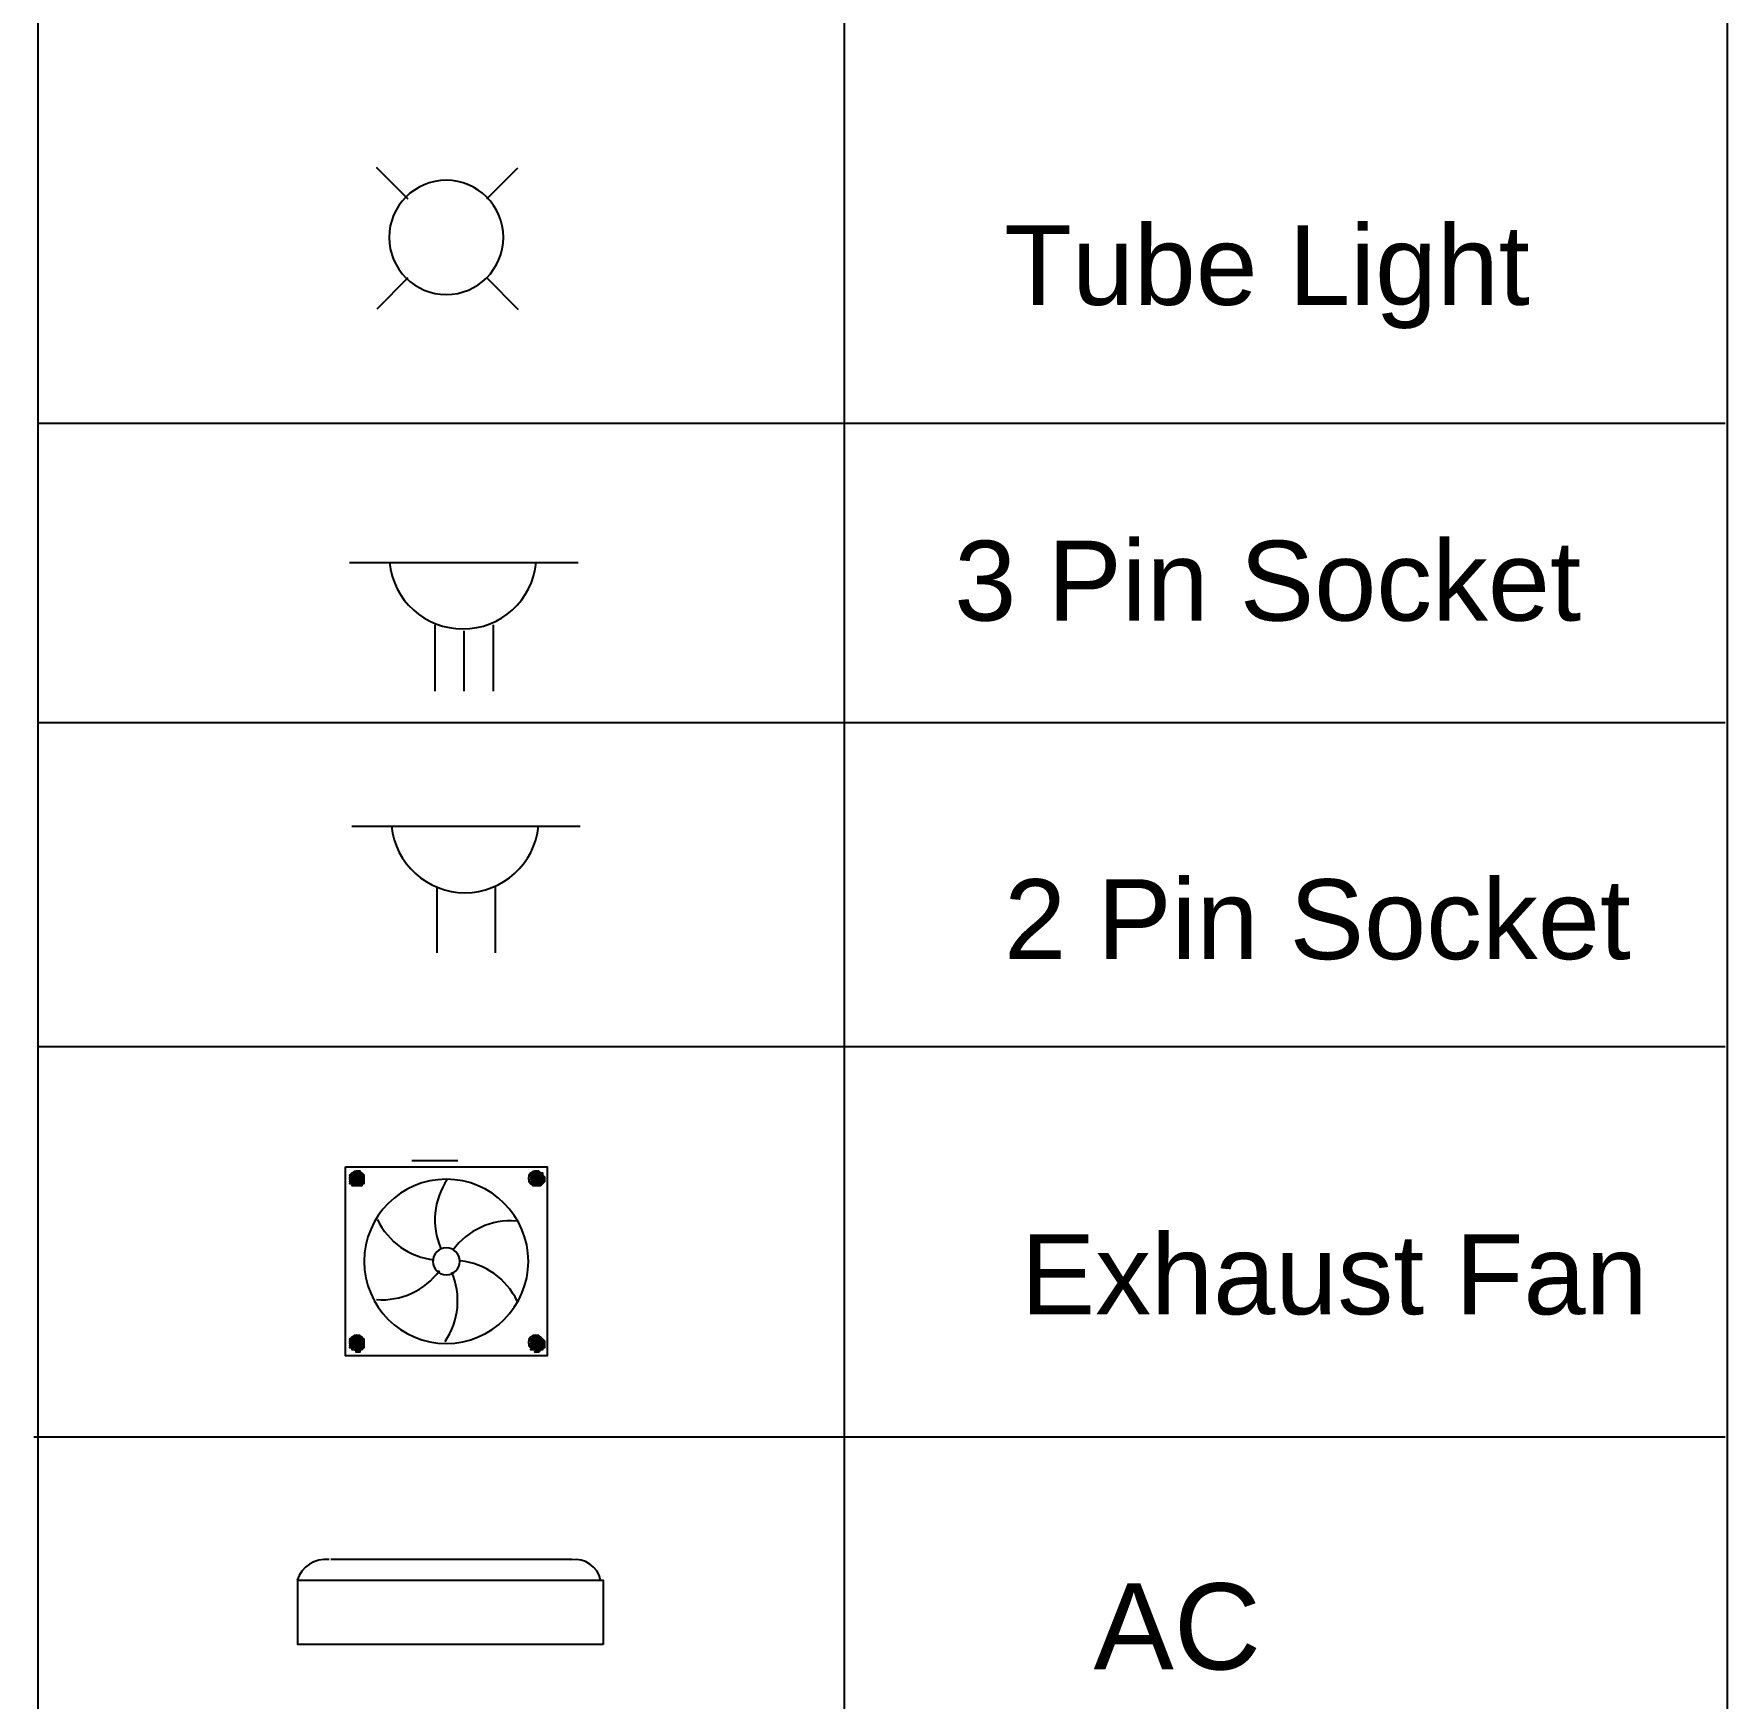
# Model space of a CAD drawing. Header units: millimetres. Extents: x 68 to 342, y 10 to 204.
# Drawn here: x 307.71 to 342.21, y 135.52 to 169.44 of the extents above; entities that cross this region are included whole.
import ezdxf

# ---------------------------------------------------------------- set-up
doc = ezdxf.new("R2010")
doc.units = ezdxf.units.MM
doc.styles.add('Arial$001H0', font='arial.ttf')

msp = doc.modelspace()

# ---------------------------------------------------------------- hatches: boundary and pattern name
at = {"true_color": 0x939598}
h = msp.add_hatch(color=252, dxfattribs=at)
h.paths.add_polyline_path([(314.4, 146.217), (314.189, 146.217), (314.443, 146.174)])
h.paths.add_polyline_path([(314.189, 146.217), (314.443, 146.174), (314.146, 146.174)])
h = msp.add_hatch(color=252, dxfattribs=at)
h.paths.add_polyline_path([(314.443, 146.174), (314.146, 146.174), (314.443, 146.132)])
h.paths.add_polyline_path([(314.146, 146.174), (314.443, 146.132), (314.146, 146.132)])
h = msp.add_hatch(color=252, dxfattribs=at)
h.paths.add_polyline_path([(314.443, 146.132), (314.146, 146.132), (314.443, 146.09)])
h.paths.add_polyline_path([(314.146, 146.132), (314.443, 146.09), (314.146, 146.09)])
h = msp.add_hatch(color=252, dxfattribs=at)
h.paths.add_polyline_path([(314.443, 146.09), (314.146, 146.09), (314.443, 146.047)])
h.paths.add_polyline_path([(314.146, 146.09), (314.443, 146.047), (314.146, 146.047)])
h = msp.add_hatch(color=252, dxfattribs=at)
h.paths.add_polyline_path([(314.443, 146.047), (314.146, 146.047), (314.443, 146.005)])
h.paths.add_polyline_path([(314.146, 146.047), (314.443, 146.005), (314.146, 146.005)])
h = msp.add_hatch(color=252, dxfattribs=at)
h.paths.add_polyline_path([(314.443, 146.005), (314.146, 146.005), (314.4, 146.005)])
h.paths.add_polyline_path([(314.146, 146.005), (314.4, 146.005), (314.189, 146.005)])
h = msp.add_hatch(color=252, dxfattribs=at)
h.paths.add_polyline_path([(314.358, 146.217), (314.231, 146.217), (314.4, 146.217)])
h.paths.add_polyline_path([(314.231, 146.217), (314.4, 146.217), (314.189, 146.217)])
h = msp.add_hatch(color=252, dxfattribs=at)
h.paths.add_polyline_path([(314.4, 146.005), (314.189, 146.005), (314.4, 145.963)])
h.paths.add_polyline_path([(314.189, 146.005), (314.4, 145.963), (314.189, 145.963)])
h = msp.add_hatch(color=252, dxfattribs=at)
h.paths.add_polyline_path([(314.4, 145.963), (314.189, 145.963), (314.358, 145.963)])
h.paths.add_polyline_path([(314.189, 145.963), (314.358, 145.963), (314.231, 145.963)])
h = msp.add_hatch(color=252, dxfattribs=at)
h.paths.add_polyline_path([(314.358, 146.259), (314.273, 146.259), (314.358, 146.217)])
h.paths.add_polyline_path([(314.273, 146.259), (314.358, 146.217), (314.231, 146.217)])
h = msp.add_hatch(color=252, dxfattribs=at)
h.paths.add_polyline_path([(314.358, 145.963), (314.231, 145.963)])
h.paths.add_polyline_path([(314.231, 145.963), (314.358, 145.963), (314.273, 145.963)])
h = msp.add_hatch(color=252, dxfattribs=at)
h.paths.add_polyline_path([(314.358, 146.259), (314.273, 146.259)])
h.paths.add_polyline_path([(314.358, 146.259), (314.273, 146.259), (314.316, 146.259)])
h = msp.add_hatch(color=252, dxfattribs=at)
h.paths.add_polyline_path([(314.316, 145.963), (314.273, 145.963)])
h.paths.add_polyline_path([(314.316, 145.963), (314.273, 145.963), (314.358, 145.963)])
h = msp.add_hatch(color=252, dxfattribs=at)
h.paths.add_polyline_path([(318.041, 146.217), (317.872, 146.217), (318.083, 146.217)])
h.paths.add_polyline_path([(317.872, 146.217), (318.083, 146.217), (317.829, 146.217)])
h = msp.add_hatch(color=252, dxfattribs=at)
h.paths.add_polyline_path([(318.083, 146.217), (317.829, 146.217), (318.083, 146.174)])
h.paths.add_polyline_path([(317.829, 146.217), (318.083, 146.174), (317.829, 146.174)])
h = msp.add_hatch(color=252, dxfattribs=at)
h.paths.add_polyline_path([(318.083, 146.174), (317.829, 146.174), (318.126, 146.132)])
h.paths.add_polyline_path([(317.829, 146.174), (318.126, 146.132), (317.829, 146.132)])
h = msp.add_hatch(color=252, dxfattribs=at)
h.paths.add_polyline_path([(318.126, 146.132), (317.829, 146.132), (318.126, 146.09)])
h.paths.add_polyline_path([(317.829, 146.132), (318.126, 146.09), (317.829, 146.09)])
h = msp.add_hatch(color=252, dxfattribs=at)
h.paths.add_polyline_path([(318.126, 146.09), (317.829, 146.09), (318.126, 146.047)])
h.paths.add_polyline_path([(317.829, 146.09), (318.126, 146.047), (317.829, 146.047)])
h = msp.add_hatch(color=252, dxfattribs=at)
h.paths.add_polyline_path([(318.126, 146.047), (317.829, 146.047), (318.083, 146.005)])
h.paths.add_polyline_path([(317.829, 146.047), (318.083, 146.005), (317.829, 146.005)])
h = msp.add_hatch(color=252, dxfattribs=at)
h.paths.add_polyline_path([(318.083, 146.005), (317.829, 146.005), (318.041, 145.963)])
h.paths.add_polyline_path([(317.829, 146.005), (318.041, 145.963), (317.872, 145.963)])
h = msp.add_hatch(color=252, dxfattribs=at)
h.paths.add_polyline_path([(318.041, 146.217), (317.914, 146.217)])
h.paths.add_polyline_path([(317.914, 146.217), (318.041, 146.217), (317.872, 146.217)])
h = msp.add_hatch(color=252, dxfattribs=at)
h.paths.add_polyline_path([(318.041, 145.963), (317.872, 145.963)])
h.paths.add_polyline_path([(317.872, 145.963), (318.041, 145.963), (317.914, 145.963)])
h = msp.add_hatch(color=252, dxfattribs=at)
h.paths.add_polyline_path([(317.999, 146.259), (317.956, 146.259)])
h.paths.add_polyline_path([(317.956, 146.259), (317.999, 146.259), (317.914, 146.259)])
h = msp.add_hatch(color=252, dxfattribs=at)
h.paths.add_polyline_path([(317.999, 146.259), (317.914, 146.259), (318.041, 146.217)])
h.paths.add_polyline_path([(317.914, 146.259), (318.041, 146.217), (317.914, 146.217)])
h = msp.add_hatch(color=252, dxfattribs=at)
h.paths.add_polyline_path([(317.999, 145.963), (317.914, 145.963)])
h.paths.add_polyline_path([(317.999, 145.963), (317.914, 145.963), (318.041, 145.963)])
h = msp.add_hatch(color=252, dxfattribs=at)
h.paths.add_polyline_path([(317.956, 145.963), (317.914, 145.963)])
h.paths.add_polyline_path([(317.956, 145.963), (317.914, 145.963), (317.999, 145.963)])
h = msp.add_hatch(color=252, dxfattribs=at)
h.paths.add_polyline_path([(314.358, 142.872), (314.231, 142.872), (314.4, 142.872)])
h.paths.add_polyline_path([(314.231, 142.872), (314.4, 142.872), (314.189, 142.872)])
h = msp.add_hatch(color=252, dxfattribs=at)
h.paths.add_polyline_path([(314.4, 142.872), (314.189, 142.872), (314.4, 142.83)])
h.paths.add_polyline_path([(314.189, 142.872), (314.4, 142.83), (314.189, 142.83)])
h = msp.add_hatch(color=252, dxfattribs=at)
h.paths.add_polyline_path([(314.358, 142.872), (314.273, 142.872)])
h.paths.add_polyline_path([(314.273, 142.872), (314.358, 142.872), (314.231, 142.872)])
h = msp.add_hatch(color=252, dxfattribs=at)
h.paths.add_polyline_path([(314.358, 142.872), (314.273, 142.872)])
h.paths.add_polyline_path([(314.358, 142.872), (314.273, 142.872), (314.316, 142.872)])
h = msp.add_hatch(color=252, dxfattribs=at)
h.paths.add_polyline_path([(318.041, 142.872), (317.872, 142.872), (318.083, 142.83)])
h.paths.add_polyline_path([(317.872, 142.872), (318.083, 142.83), (317.829, 142.83)])
h = msp.add_hatch(color=252, dxfattribs=at)
h.paths.add_polyline_path([(318.041, 142.872), (317.914, 142.872)])
h.paths.add_polyline_path([(317.914, 142.872), (318.041, 142.872), (317.872, 142.872)])
h = msp.add_hatch(color=252, dxfattribs=at)
h.paths.add_polyline_path([(317.999, 142.872), (317.956, 142.872)])
h.paths.add_polyline_path([(317.956, 142.872), (317.999, 142.872), (317.914, 142.872)])
h = msp.add_hatch(color=252, dxfattribs=at)
h.paths.add_polyline_path([(318.041, 142.872), (317.914, 142.872)])
h.paths.add_polyline_path([(318.041, 142.872), (317.914, 142.872), (317.999, 142.872)])
h = msp.add_hatch(color=252, dxfattribs=at)
h.paths.add_polyline_path([(314.4, 142.83), (314.189, 142.83), (314.443, 142.83)])
h.paths.add_polyline_path([(314.189, 142.83), (314.443, 142.83), (314.146, 142.83)])
h = msp.add_hatch(color=252, dxfattribs=at)
h.paths.add_polyline_path([(314.443, 142.83), (314.146, 142.83), (314.443, 142.788)])
h.paths.add_polyline_path([(314.146, 142.83), (314.443, 142.788), (314.146, 142.788)])
h = msp.add_hatch(color=252, dxfattribs=at)
h.paths.add_polyline_path([(314.443, 142.788), (314.146, 142.788), (314.443, 142.745)])
h.paths.add_polyline_path([(314.146, 142.788), (314.443, 142.745), (314.146, 142.745)])
h = msp.add_hatch(color=252, dxfattribs=at)
h.paths.add_polyline_path([(314.443, 142.745), (314.146, 142.745), (314.443, 142.703)])
h.paths.add_polyline_path([(314.146, 142.745), (314.443, 142.703), (314.146, 142.703)])
h = msp.add_hatch(color=252, dxfattribs=at)
h.paths.add_polyline_path([(314.443, 142.703), (314.146, 142.703), (314.443, 142.661)])
h.paths.add_polyline_path([(314.146, 142.703), (314.443, 142.661), (314.146, 142.661)])
h = msp.add_hatch(color=252, dxfattribs=at)
h.paths.add_polyline_path([(314.443, 142.661), (314.146, 142.661), (314.4, 142.618)])
h.paths.add_polyline_path([(314.146, 142.661), (314.4, 142.618), (314.189, 142.618)])
h = msp.add_hatch(color=252, dxfattribs=at)
h.paths.add_polyline_path([(314.4, 142.618), (314.189, 142.618), (314.358, 142.618)])
h.paths.add_polyline_path([(314.189, 142.618), (314.358, 142.618), (314.231, 142.618)])
h = msp.add_hatch(color=252, dxfattribs=at)
h.paths.add_polyline_path([(314.358, 142.618), (314.231, 142.618), (314.358, 142.576)])
h.paths.add_polyline_path([(314.231, 142.618), (314.358, 142.576), (314.273, 142.576)])
h = msp.add_hatch(color=252, dxfattribs=at)
h.paths.add_polyline_path([(314.316, 142.576), (314.273, 142.576)])
h.paths.add_polyline_path([(314.316, 142.576), (314.273, 142.576), (314.358, 142.576)])
h = msp.add_hatch(color=252, dxfattribs=at)
h.paths.add_polyline_path([(318.083, 142.83), (317.829, 142.83), (318.126, 142.788)])
h.paths.add_polyline_path([(317.829, 142.83), (318.126, 142.788), (317.829, 142.788)])
h = msp.add_hatch(color=252, dxfattribs=at)
h.paths.add_polyline_path([(318.126, 142.788), (317.829, 142.788), (318.126, 142.745)])
h.paths.add_polyline_path([(317.829, 142.788), (318.126, 142.745), (317.829, 142.745)])
h = msp.add_hatch(color=252, dxfattribs=at)
h.paths.add_polyline_path([(318.126, 142.745), (317.829, 142.745), (318.126, 142.703)])
h.paths.add_polyline_path([(317.829, 142.745), (318.126, 142.703), (317.829, 142.703)])
h = msp.add_hatch(color=252, dxfattribs=at)
h.paths.add_polyline_path([(318.126, 142.703), (317.829, 142.703), (318.126, 142.661)])
h.paths.add_polyline_path([(317.829, 142.703), (318.126, 142.661), (317.829, 142.661)])
h = msp.add_hatch(color=252, dxfattribs=at)
h.paths.add_polyline_path([(318.083, 142.661), (317.829, 142.661)])
h.paths.add_polyline_path([(318.083, 142.661), (317.829, 142.661), (318.126, 142.661)])
h = msp.add_hatch(color=252, dxfattribs=at)
h.paths.add_polyline_path([(318.083, 142.661), (317.829, 142.661), (318.083, 142.618)])
h.paths.add_polyline_path([(317.829, 142.661), (318.083, 142.618), (317.829, 142.618)])
h = msp.add_hatch(color=252, dxfattribs=at)
h.paths.add_polyline_path([(318.083, 142.618), (317.829, 142.618), (318.041, 142.618)])
h.paths.add_polyline_path([(317.829, 142.618), (318.041, 142.618), (317.872, 142.618)])
h = msp.add_hatch(color=252, dxfattribs=at)
h.paths.add_polyline_path([(318.041, 142.618), (317.872, 142.618)])
h.paths.add_polyline_path([(317.872, 142.618), (318.041, 142.618), (317.914, 142.618)])
h = msp.add_hatch(color=252, dxfattribs=at)
h.paths.add_polyline_path([(318.041, 142.618), (317.914, 142.618), (317.999, 142.576)])
h.paths.add_polyline_path([(317.914, 142.618), (317.999, 142.576), (317.914, 142.576)])
h = msp.add_hatch(color=252, dxfattribs=at)
h.paths.add_polyline_path([(317.956, 142.576), (317.914, 142.576)])
h.paths.add_polyline_path([(317.956, 142.576), (317.914, 142.576), (317.999, 142.576)])

# ---------------------------------------------------------------- linework, layer by layer
at = {"color": 7, "linetype": 'Continuous', "lineweight": 25, "true_color": 0x000007}
for p, q in [((324.222, 194.646), (324.222, 71.075)), ((316.94, 166.071), (317.575, 166.706)), ((315.332, 164.462), (314.697, 163.827)), ((307.796, 161.499), (342.171, 161.499)), ((314.146, 158.663), (318.803, 158.663)), ((315.882, 157.393), (315.882, 156.038)), ((317.067, 157.393), (317.067, 156.038)), ((316.475, 157.266), (316.475, 156.038)), ((307.796, 155.403), (342.171, 155.403)), ((314.189, 153.286), (318.845, 153.286)), ((315.924, 152.059), (315.924, 150.704)), ((317.11, 152.059), (317.11, 150.704)), ((307.796, 148.799), (342.171, 148.799)), ((315.416, 146.471), (316.348, 146.471)), ((307.712, 140.84), (342.171, 140.84)), ((318.676, 138.343), (313.765, 138.343))]:
    msp.add_line(p, q, dxfattribs=at)
for points in [[(307.796, 202.859), (342.213, 202.859), (342.213, 71.244), (307.796, 71.244)], [(315.332, 166.071), (314.697, 166.706)], [(316.94, 164.462), (317.575, 163.827)], [(314.062, 146.344), (318.168, 146.344), (318.168, 142.491), (314.062, 142.491)], [(319.311, 136.607), (313.088, 136.607), (313.088, 137.919), (319.311, 137.919)]]:
    msp.add_lwpolyline(points, close=True, dxfattribs=at)
at = {"color": 252, "linetype": 'Continuous', "lineweight": -2, "true_color": 0x939598}
for points in [[(314.189, 146.217), (314.443, 146.174), (314.146, 146.174)], [(314.146, 146.174), (314.443, 146.132), (314.146, 146.132)], [(314.443, 146.132), (314.443, 146.132), (314.146, 146.132)], [(314.146, 146.132), (314.443, 146.09), (314.146, 146.09)], [(314.443, 146.09), (314.443, 146.09), (314.146, 146.09)], [(314.146, 146.09), (314.443, 146.047), (314.146, 146.047)], [(314.146, 146.047), (314.443, 146.005), (314.146, 146.005)], [(314.146, 146.005), (314.4, 146.005), (314.189, 146.005)], [(314.231, 146.217), (314.4, 146.217), (314.189, 146.217)], [(314.4, 146.217), (314.4, 146.217), (314.189, 146.217)], [(314.189, 146.005), (314.4, 145.963), (314.189, 145.963)], [(314.189, 145.963), (314.358, 145.963), (314.231, 145.963)], [(314.273, 146.259), (314.358, 146.217), (314.231, 146.217)], [(314.231, 145.963), (314.358, 145.963), (314.273, 145.963)], [(314.358, 146.259), (314.273, 146.259), (314.316, 146.259)], [(314.316, 145.963), (314.273, 145.963), (314.358, 145.963)], [(317.872, 146.217), (318.083, 146.217), (317.829, 146.217)], [(317.829, 146.217), (318.083, 146.174), (317.829, 146.174)], [(317.829, 146.174), (318.126, 146.132), (317.829, 146.132)], [(318.126, 146.132), (318.126, 146.132), (317.829, 146.132)], [(317.829, 146.132), (318.126, 146.09), (317.829, 146.09)], [(318.126, 146.09), (318.126, 146.09), (317.829, 146.09)], [(317.829, 146.09), (318.126, 146.047), (317.829, 146.047)], [(317.829, 146.047), (318.083, 146.005), (317.829, 146.005)], [(318.083, 146.005), (318.083, 146.005), (317.829, 146.005)], [(317.829, 146.005), (318.041, 145.963), (317.872, 145.963)], [(317.914, 146.217), (318.041, 146.217), (317.872, 146.217)], [(317.872, 145.963), (318.041, 145.963), (317.914, 145.963)], [(317.956, 146.259), (317.999, 146.259), (317.914, 146.259)], [(317.914, 146.259), (318.041, 146.217), (317.914, 146.217)], [(317.999, 145.963), (317.914, 145.963), (318.041, 145.963)], [(317.956, 145.963), (317.914, 145.963), (317.999, 145.963)], [(314.231, 142.872), (314.4, 142.872), (314.189, 142.872)], [(314.189, 142.872), (314.4, 142.83), (314.189, 142.83)], [(314.273, 142.872), (314.358, 142.872), (314.231, 142.872)], [(314.358, 142.872), (314.273, 142.872), (314.316, 142.872)], [(317.872, 142.872), (318.083, 142.83), (317.829, 142.83)], [(317.914, 142.872), (318.041, 142.872), (317.872, 142.872)], [(317.956, 142.872), (317.999, 142.872), (317.914, 142.872)], [(318.041, 142.872), (317.914, 142.872), (317.999, 142.872)], [(314.189, 142.83), (314.443, 142.83), (314.146, 142.83)], [(314.146, 142.83), (314.443, 142.788), (314.146, 142.788)], [(314.146, 142.788), (314.443, 142.745), (314.146, 142.745)], [(314.443, 142.745), (314.443, 142.745), (314.146, 142.745)], [(314.146, 142.745), (314.443, 142.703), (314.146, 142.703)], [(314.146, 142.703), (314.443, 142.661), (314.146, 142.661)], [(314.443, 142.661), (314.443, 142.661), (314.146, 142.661)], [(314.146, 142.661), (314.4, 142.618), (314.189, 142.618)], [(314.4, 142.618), (314.4, 142.618), (314.189, 142.618)], [(314.189, 142.618), (314.358, 142.618), (314.231, 142.618)], [(314.231, 142.618), (314.358, 142.576), (314.273, 142.576)], [(314.316, 142.576), (314.273, 142.576), (314.358, 142.576)], [(318.083, 142.83), (318.083, 142.83), (317.829, 142.83)], [(317.829, 142.83), (318.126, 142.788), (317.829, 142.788)], [(317.829, 142.788), (318.126, 142.745), (317.829, 142.745)], [(318.126, 142.745), (318.126, 142.745), (317.829, 142.745)], [(317.829, 142.745), (318.126, 142.703), (317.829, 142.703)], [(317.829, 142.703), (318.126, 142.661), (317.829, 142.661)], [(318.083, 142.661), (317.829, 142.661), (318.126, 142.661)], [(317.829, 142.661), (318.083, 142.618), (317.829, 142.618)], [(317.829, 142.618), (318.041, 142.618), (317.872, 142.618)], [(317.872, 142.618), (318.041, 142.618), (317.914, 142.618)], [(317.914, 142.618), (317.999, 142.576), (317.914, 142.576)], [(317.956, 142.576), (317.914, 142.576), (317.999, 142.576)]]:
    msp.add_lwpolyline(points, dxfattribs=at)
for points in [[(314.443, 146.174), (314.146, 146.174), (314.443, 146.132)], [(314.146, 146.132), (314.443, 146.132), (314.443, 146.132)], [(314.443, 146.132), (314.146, 146.132), (314.443, 146.09)], [(314.146, 146.09), (314.443, 146.09), (314.443, 146.09)], [(314.443, 146.09), (314.146, 146.09), (314.443, 146.047)], [(314.443, 146.047), (314.146, 146.047), (314.443, 146.005)], [(314.443, 146.005), (314.146, 146.005), (314.4, 146.005)], [(314.189, 146.217), (314.4, 146.217), (314.4, 146.217)], [(314.4, 146.217), (314.189, 146.217), (314.443, 146.174)], [(314.4, 146.005), (314.189, 146.005), (314.4, 145.963)], [(314.4, 145.963), (314.189, 145.963), (314.358, 145.963)], [(314.358, 146.217), (314.231, 146.217), (314.4, 146.217)], [(314.358, 145.963), (314.231, 145.963)], [(314.358, 146.259), (314.358, 146.259), (314.273, 146.259)], [(314.358, 146.259), (314.273, 146.259), (314.358, 146.217)], [(314.316, 145.963), (314.316, 145.963), (314.273, 145.963)], [(318.083, 146.217), (317.829, 146.217), (318.083, 146.174)], [(318.083, 146.174), (317.829, 146.174), (318.126, 146.132)], [(317.829, 146.132), (318.126, 146.132), (318.126, 146.132)], [(318.126, 146.132), (317.829, 146.132), (318.126, 146.09)], [(317.829, 146.09), (318.126, 146.09), (318.126, 146.09)], [(318.126, 146.09), (317.829, 146.09), (318.126, 146.047)], [(318.126, 146.047), (317.829, 146.047), (318.083, 146.005)], [(317.829, 146.005), (318.083, 146.005), (318.083, 146.005)], [(318.083, 146.005), (317.829, 146.005), (318.041, 145.963)], [(318.041, 146.217), (317.872, 146.217), (318.083, 146.217)], [(318.041, 145.963), (317.872, 145.963)], [(317.999, 146.259), (317.914, 146.259), (318.041, 146.217)], [(318.041, 146.217), (317.914, 146.217)], [(317.999, 145.963), (317.999, 145.963), (317.914, 145.963)], [(317.956, 145.963), (317.956, 145.963), (317.914, 145.963)], [(317.999, 146.259), (317.956, 146.259)], [(314.4, 142.872), (314.189, 142.872), (314.4, 142.83)], [(314.358, 142.872), (314.231, 142.872), (314.4, 142.872)], [(314.358, 142.872), (314.358, 142.872), (314.273, 142.872)], [(314.358, 142.872), (314.273, 142.872)], [(318.041, 142.872), (317.872, 142.872), (318.083, 142.83)], [(318.041, 142.872), (318.041, 142.872), (317.914, 142.872)], [(318.041, 142.872), (317.914, 142.872)], [(317.999, 142.872), (317.956, 142.872)], [(314.443, 142.83), (314.146, 142.83), (314.443, 142.788)], [(314.443, 142.788), (314.146, 142.788), (314.443, 142.745)], [(314.146, 142.745), (314.443, 142.745), (314.443, 142.745)], [(314.443, 142.745), (314.146, 142.745), (314.443, 142.703)], [(314.443, 142.703), (314.146, 142.703), (314.443, 142.661)], [(314.146, 142.661), (314.443, 142.661), (314.443, 142.661)], [(314.443, 142.661), (314.146, 142.661), (314.4, 142.618)], [(314.4, 142.83), (314.189, 142.83), (314.443, 142.83)], [(314.189, 142.618), (314.4, 142.618), (314.4, 142.618)], [(314.4, 142.618), (314.189, 142.618), (314.358, 142.618)], [(314.358, 142.618), (314.231, 142.618), (314.358, 142.576)], [(314.316, 142.576), (314.316, 142.576), (314.273, 142.576)], [(317.829, 142.83), (318.083, 142.83), (318.083, 142.83)], [(318.083, 142.83), (317.829, 142.83), (318.126, 142.788)], [(318.126, 142.788), (317.829, 142.788), (318.126, 142.745)], [(317.829, 142.745), (318.126, 142.745), (318.126, 142.745)], [(318.126, 142.745), (317.829, 142.745), (318.126, 142.703)], [(318.126, 142.703), (317.829, 142.703), (318.126, 142.661)], [(318.083, 142.661), (318.083, 142.661), (317.829, 142.661)], [(318.083, 142.661), (317.829, 142.661), (318.083, 142.618)], [(318.083, 142.618), (317.829, 142.618), (318.041, 142.618)], [(318.041, 142.618), (317.872, 142.618)], [(318.041, 142.618), (317.914, 142.618), (317.999, 142.576)], [(317.956, 142.576), (317.956, 142.576), (317.914, 142.576)]]:
    msp.add_lwpolyline(points, close=True, dxfattribs=at)
at = {"color": 7, "linetype": 'Continuous', "lineweight": 25, "true_color": 0x000007}
for points in [[(316.115, 166.452), (315.472, 166.452), (314.951, 165.931), (314.951, 165.288)], [(317.279, 165.288), (317.279, 165.931), (316.758, 166.452), (316.115, 166.452)], [(314.951, 165.288), (314.951, 164.645), (315.472, 164.124), (316.115, 164.124)], [(316.115, 164.124), (316.758, 164.124), (317.279, 164.645), (317.279, 165.288)], [(314.958, 158.665), (315.033, 157.895), (315.68, 157.308), (316.454, 157.308)], [(316.454, 157.308), (317.227, 157.308), (317.874, 157.895), (317.949, 158.665)], [(315, 153.288), (315.075, 152.519), (315.722, 151.932), (316.496, 151.932)], [(316.496, 151.932), (317.269, 151.932), (317.916, 152.519), (317.992, 153.288)], [(314.295, 146.259), (314.213, 146.259), (314.146, 146.193), (314.146, 146.111)], [(314.146, 146.111), (314.146, 146.029), (314.213, 145.963), (314.295, 145.963)], [(314.443, 146.111), (314.443, 146.193), (314.376, 146.259), (314.295, 146.259)], [(314.295, 145.963), (314.376, 145.963), (314.443, 146.029), (314.443, 146.111)], [(316.115, 146.09), (315.191, 146.09), (314.443, 145.341), (314.443, 144.418)], [(316.138, 146.09), (315.853, 145.674), (315.802, 145.141), (316.004, 144.679)], [(317.787, 144.418), (317.787, 145.341), (317.038, 146.09), (316.115, 146.09)], [(317.935, 146.259), (317.853, 146.259), (317.787, 146.193), (317.787, 146.111)], [(317.787, 146.111), (317.787, 146.029), (317.853, 145.963), (317.935, 145.963)], [(318.083, 146.111), (318.083, 146.193), (318.017, 146.259), (317.935, 146.259)], [(317.935, 145.963), (318.017, 145.963), (318.083, 146.029), (318.083, 146.111)], [(314.713, 145.269), (314.93, 144.814), (315.367, 144.504), (315.868, 144.448)], [(317.54, 145.239), (317.037, 145.278), (316.55, 145.055), (316.251, 144.649)], [(316.115, 144.693), (315.963, 144.693), (315.84, 144.57), (315.84, 144.418)], [(316.39, 144.418), (316.39, 144.57), (316.267, 144.693), (316.115, 144.693)], [(314.443, 144.418), (314.443, 143.494), (315.191, 142.745), (316.115, 142.745)], [(314.69, 143.639), (315.192, 143.6), (315.679, 143.823), (315.978, 144.229)], [(315.84, 144.418), (315.84, 144.266), (315.963, 144.142), (316.115, 144.142)], [(316.115, 142.745), (317.038, 142.745), (317.787, 143.494), (317.787, 144.418)], [(316.115, 144.142), (316.267, 144.142), (316.39, 144.266), (316.39, 144.418)], [(317.559, 143.609), (317.342, 144.063), (316.905, 144.374), (316.404, 144.43)], [(316.092, 142.787), (316.377, 143.203), (316.427, 143.737), (316.225, 144.199)], [(314.295, 142.915), (314.213, 142.915), (314.146, 142.848), (314.146, 142.767)], [(314.443, 142.767), (314.443, 142.848), (314.376, 142.915), (314.295, 142.915)], [(317.935, 142.915), (317.853, 142.915), (317.787, 142.848), (317.787, 142.767)], [(318.083, 142.767), (318.083, 142.848), (318.017, 142.915), (317.935, 142.915)], [(314.146, 142.767), (314.146, 142.685), (314.213, 142.618), (314.295, 142.618)], [(314.295, 142.618), (314.376, 142.618), (314.443, 142.685), (314.443, 142.767)], [(317.787, 142.767), (317.787, 142.685), (317.853, 142.618), (317.935, 142.618)], [(317.935, 142.618), (318.017, 142.618), (318.083, 142.685), (318.083, 142.767)], [(313.731, 138.339), (313.44, 138.373), (313.166, 138.196), (313.075, 137.918)], [(319.258, 137.92), (319.201, 138.197), (318.936, 138.381), (318.656, 138.336)]]:
    msp.add_open_spline(points, degree=3, dxfattribs=at)

# ---------------------------------------------------------------- texts
at = {"color": 7, "true_color": 0x000007, "style": 'Arial$001H0'}
for s, height, p in [('Tube Light', 1.6225, (327.481, 163.912)), ('3 Pin Socket', 1.62861, (326.465, 157.477)), ('2 Pin Socket', 1.62861, (327.481, 150.577)), ('Exhaust Fan', 1.6291, (327.82, 143.338)), ('AC', 1.758, (329.302, 136.099))]:
    msp.add_text(s, height=height, dxfattribs=at).set_placement(p)

doc.saveas('drawing.dxf')
